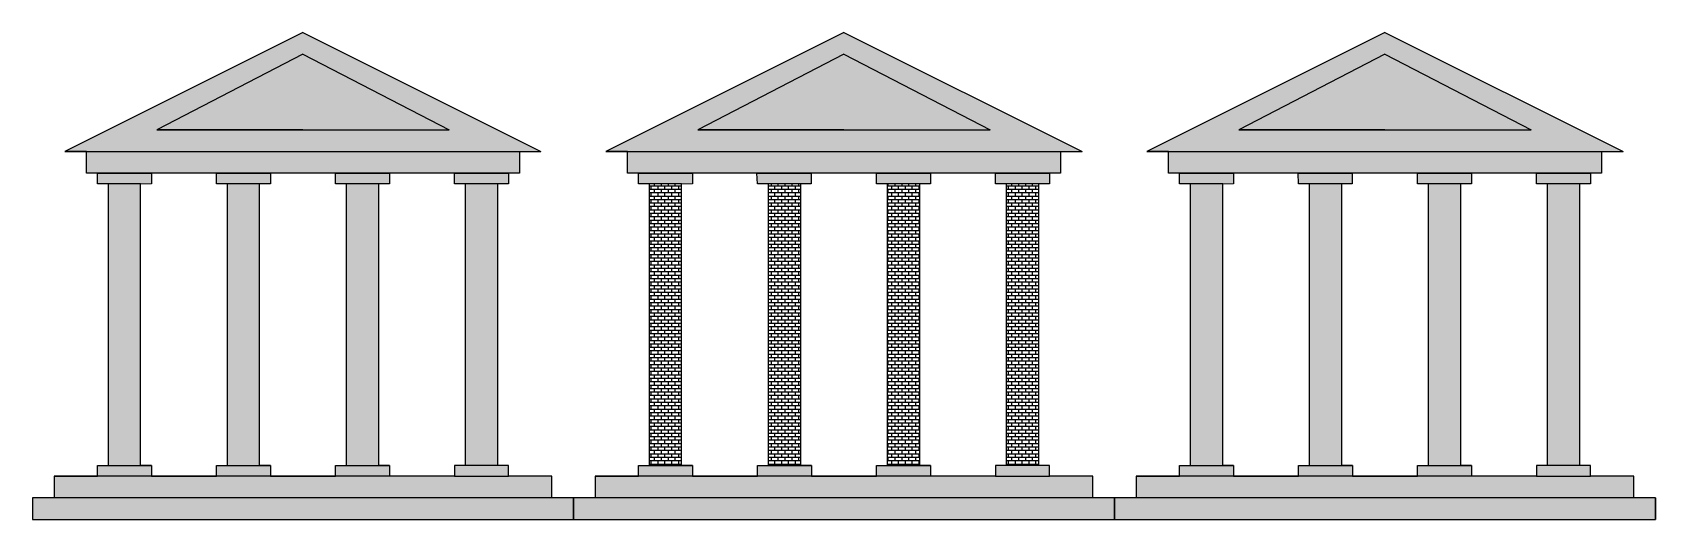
# Model space of a CAD drawing. Header units: millimetres. Extents: x 355 to 3355, y 151 to 1051.
import ezdxf

# ---------------------------------------------------------------- set-up
doc = ezdxf.new("R2010")
doc.units = ezdxf.units.MM

msp = doc.modelspace()

# ---------------------------------------------------------------- hatches: boundary and pattern name
h = msp.add_hatch()
h.set_pattern_fill('GRAVEL', color=251)
h.paths.add_polyline_path([(854.9, 1051.5), (414.9, 831.5), (1254.9, 831.5), (1294.9, 831.5)])
h.paths.add_polyline_path([(584.9, 871.5), (854.9, 1011.5), (1124.9, 871.5)], flags=16)
h.paths.add_polyline_path([(1014.9, 791.5), (914.9, 791.5), (914.9, 771.5), (934.9, 771.5), (994.9, 771.5), (1014.9, 771.5)])
h.paths.add_polyline_path([(794.9, 791.5), (694.9, 791.5), (694.9, 771.5), (714.9, 771.5), (774.9, 771.5), (794.9, 771.5)])
h.paths.add_polyline_path([(574.9, 791.5), (474.9, 791.5), (474.9, 771.5), (494.9, 771.5), (554.9, 771.5), (554.9, 771.4), (574.9, 771.5)])
h.paths.add_polyline_path([(574.9, 251.5), (554.9, 251.5), (474.9, 251.5), (474.9, 231.5), (574.9, 231.5)])
h.paths.add_polyline_path([(794.9, 251.5), (694.9, 251.5), (694.9, 231.5), (794.9, 231.5)])
h.paths.add_polyline_path([(1014.9, 251.5), (994.9, 251.5), (914.9, 251.5), (914.9, 231.5), (1014.9, 231.5)])
h.paths.add_polyline_path([(1234.9, 251.5), (1214.9, 251.5), (1134.9, 251.5), (1134.9, 231.5), (1234.9, 231.5)])
h.paths.add_polyline_path([(1234.9, 791.5), (1134.9, 791.5), (1134.9, 771.5), (1154.9, 771.5), (1214.9, 771.5), (1234.9, 771.5)])
h = msp.add_hatch()
h.set_pattern_fill('BRICK', color=3)
h.paths.add_polyline_path([(1854.9, 1051.5), (1414.9, 831.5), (2254.9, 831.5), (2294.9, 831.5)])
h.paths.add_polyline_path([(1584.9, 871.5), (1854.9, 1011.5), (2124.9, 871.5)], flags=16)
h.paths.add_polyline_path([(2354.9, 191.5), (1354.9, 191.5), (1354.9, 151.5), (2354.9, 151.5)])
h.paths.add_polyline_path([(2314.9, 231.5), (2234.9, 231.5), (2134.9, 231.5), (1394.9, 231.5), (1394.9, 191.5), (2314.9, 191.5)])
h.paths.add_polyline_path([(2254.9, 831.5), (1454.9, 831.5), (1454.9, 791.5), (2254.9, 791.5)])
h = msp.add_hatch()
h.set_pattern_fill('CLAY', color=5)
h.paths.add_polyline_path([(3354.9, 191.5), (3314.9, 191.5), (2354.9, 191.5), (2354.9, 151.5), (3354.9, 151.5)])
h.paths.add_polyline_path([(2854.9, 1051.5), (2414.9, 831.5), (3254.9, 831.5), (3294.9, 831.5)])
h.paths.add_polyline_path([(2584.9, 871.5), (2854.9, 1011.5), (3124.9, 871.5)], flags=16)
h = msp.add_hatch()
h.set_pattern_fill('GRAVEL', color=254)
h.paths.add_polyline_path([(854.9, 1011.5), (584.9, 871.5), (1124.9, 871.5)])
h = msp.add_hatch()
h.set_pattern_fill('BRICK', color=84)
h.paths.add_polyline_path([(1854.9, 1011.5), (1584.9, 871.5), (2124.9, 871.5)])
h.paths.add_polyline_path([(1574.9, 791.5), (1474.9, 791.5), (1474.9, 771.5), (1494.9, 771.5), (1554.9, 771.5), (1554.9, 771.4), (1574.9, 771.5)])
h.paths.add_polyline_path([(1794.1, 791.5), (1694.1, 791.5), (1694.9, 771.5), (1714.9, 771.5), (1774.9, 771.5), (1794.1, 771.5)])
h.paths.add_polyline_path([(2014.9, 791.5), (1914.9, 791.5), (1914.9, 771.5), (1934.9, 771.5), (1994.9, 771.5), (2014.9, 771.5)])
h.paths.add_polyline_path([(2234.9, 791.5), (2134.9, 791.5), (2134.9, 771.5), (2154.9, 771.5), (2214.9, 771.5), (2234.9, 771.5)])
h.paths.add_polyline_path([(1574.9, 251.5), (1474.9, 251.5), (1474.9, 231.5), (1574.9, 231.5)])
h.paths.add_polyline_path([(1794.9, 251.5), (1694.9, 251.5), (1694.9, 231.5), (1794.9, 231.5)])
h.paths.add_polyline_path([(2014.9, 251.5), (1994.9, 251.5), (1914.9, 251.5), (1914.9, 231.5), (2014.9, 231.5)])
h.paths.add_polyline_path([(2234.9, 251.5), (2214.9, 251.5), (2134.9, 251.5), (2134.9, 231.5), (2234.9, 231.5)])
h = msp.add_hatch()
h.set_pattern_fill('CLAY', color=6)
h.paths.add_polyline_path([(2574.9, 251.5), (2554.9, 251.5), (2474.9, 251.5), (2474.9, 231.5), (2574.9, 231.5)])
h.paths.add_polyline_path([(2794.9, 251.5), (2774.9, 251.5), (2694.9, 251.5), (2694.9, 231.5), (2794.9, 231.5)])
h.paths.add_polyline_path([(3014.9, 251.5), (2994.9, 251.5), (2914.9, 251.5), (2914.9, 231.5), (3014.9, 231.5)])
h.paths.add_polyline_path([(3234.9, 251.5), (3134.9, 251.5), (3134.9, 231.5), (3234.9, 231.5)])
h.paths.add_polyline_path([(3234.9, 791.5), (3134.9, 791.5), (3134.9, 771.5), (3154.9, 771.5), (3214.9, 771.5), (3234.9, 771.5)])
h.paths.add_polyline_path([(3014.9, 791.5), (2914.9, 791.5), (2914.9, 771.5), (2934.9, 771.5), (2994.9, 771.5), (3014.9, 771.5)])
h.paths.add_polyline_path([(2794.1, 791.5), (2694.1, 791.5), (2694.9, 771.5), (2714.9, 771.5), (2774.9, 771.5), (2794.1, 771.5)])
h.paths.add_polyline_path([(2574.9, 791.5), (2474.9, 791.5), (2474.9, 771.5), (2494.9, 771.5), (2554.9, 771.5), (2554.9, 771.4), (2574.9, 771.5)])
h.paths.add_polyline_path([(2854.9, 1011.5), (2584.9, 871.5), (3124.9, 871.5)])
h = msp.add_hatch()
h.set_pattern_fill('GRAVEL', color=253)
h.paths.add_polyline_path([(1354.9, 191.5), (354.9, 191.5), (354.9, 151.5), (1354.9, 151.5)])
h.paths.add_polyline_path([(1314.9, 231.5), (1234.9, 231.5), (1134.9, 231.5), (394.9, 231.5), (394.9, 191.5), (1314.9, 191.5)])
h.paths.add_polyline_path([(1254.9, 831.5), (454.9, 831.5), (454.9, 791.5), (1254.9, 791.5)])
h = msp.add_hatch()
h.set_pattern_fill('BRICK', color=102)
h.paths.add_polyline_path([(2254.9, 831.5), (1454.9, 831.5), (1454.9, 791.5), (2254.9, 791.5)])
h.paths.add_polyline_path([(2314.9, 231.5), (2234.9, 231.5), (2134.9, 231.5), (1394.9, 231.5), (1394.9, 191.5), (2314.9, 191.5)])
h = msp.add_hatch()
h.set_pattern_fill('CLAY', color=2)
h.paths.add_polyline_path([(3254.9, 831.5), (2454.9, 831.5), (2454.9, 791.5), (3254.9, 791.5)])
h.paths.add_polyline_path([(3314.9, 231.5), (3234.9, 231.5), (3134.9, 231.5), (2394.9, 231.5), (2394.9, 191.5), (3314.9, 191.5)])
h = msp.add_hatch()
h.set_pattern_fill('GRAVEL', color=252)
h.paths.add_polyline_path([(994.9, 771.5), (934.9, 771.5), (934.9, 251.5), (994.9, 251.5)])
h.paths.add_polyline_path([(774.9, 771.5), (774.1, 771.5), (714.9, 771.5), (714.9, 251.5), (774.9, 251.5)])
h.paths.add_polyline_path([(554.9, 771.5), (494.9, 771.5), (494.9, 251.5), (554.9, 251.5)])
h.paths.add_polyline_path([(1214.9, 771.5), (1154.9, 771.5), (1154.9, 251.5), (1214.9, 251.5)])
h = msp.add_hatch()
h.set_pattern_fill('GRAVEL', color=253)
h.paths.add_polyline_path([(554.9, 771.5), (494.9, 771.5), (494.9, 251.5), (554.9, 251.5)])
h.paths.add_polyline_path([(774.9, 771.5), (714.9, 771.5), (714.9, 251.5), (774.9, 251.5)])
h.paths.add_polyline_path([(994.9, 771.5), (934.9, 771.5), (934.9, 251.5), (994.9, 251.5)])
h.paths.add_polyline_path([(1214.9, 771.5), (1154.9, 771.5), (1154.9, 251.5), (1214.9, 251.5)])
h = msp.add_hatch()
h.set_pattern_fill('BRICK', color=81)
h.paths.add_polyline_path([(1554.9, 771.5), (1494.9, 771.5), (1494.9, 251.5), (1554.9, 251.5)])
h.paths.add_polyline_path([(1774.9, 771.5), (1774.1, 771.5), (1714.9, 771.5), (1714.9, 251.5), (1774.9, 251.5)])
h.paths.add_polyline_path([(1994.9, 771.5), (1934.9, 771.5), (1934.9, 251.5), (1994.9, 251.5)])
h.paths.add_polyline_path([(2214.9, 771.5), (2154.9, 771.5), (2154.9, 251.5), (2214.9, 251.5)])
h = msp.add_hatch()
h.set_pattern_fill('CLAY', color=1)
h.paths.add_polyline_path([(2554.9, 771.5), (2494.9, 771.5), (2494.9, 251.5), (2554.9, 251.5)])
h.paths.add_polyline_path([(2774.9, 771.5), (2774.1, 771.5), (2714.9, 771.5), (2714.9, 251.5), (2774.9, 251.5)])
h.paths.add_polyline_path([(2994.9, 771.5), (2934.9, 771.5), (2934.9, 251.5), (2994.9, 251.5)])
h.paths.add_polyline_path([(3214.9, 771.5), (3154.9, 771.5), (3154.9, 251.5), (3214.9, 251.5)])

# ---------------------------------------------------------------- linework, layer by layer
for p, q in [((854.9, 1051.5), (414.9, 831.5)), ((854.9, 1051.5), (1294.9, 831.5)), ((1854.9, 1051.5), (1414.9, 831.5)), ((1854.9, 1051.5), (2294.9, 831.5)), ((2854.9, 1051.5), (2414.9, 831.5)), ((2854.9, 1051.5), (3294.9, 831.5)), ((854.9, 1011.5), (584.9, 871.5)), ((854.9, 1011.5), (1124.9, 871.5)), ((1854.9, 1011.5), (1584.9, 871.5)), ((1854.9, 1011.5), (2124.9, 871.5)), ((2854.9, 1011.5), (2584.9, 871.5)), ((2854.9, 1011.5), (3124.9, 871.5)), ((854.9, 871.5), (584.9, 871.5)), ((584.9, 871.5), (1124.9, 871.5)), ((1854.9, 871.5), (1584.9, 871.5)), ((1584.9, 871.5), (2124.9, 871.5)), ((2854.9, 871.5), (2584.9, 871.5)), ((2584.9, 871.5), (3124.9, 871.5)), ((454.9, 831.5), (414.9, 831.5)), ((414.9, 831.5), (1254.9, 831.5)), ((454.9, 791.5), (454.9, 831.5)), ((454.9, 831.5), (1254.9, 831.5)), ((1254.9, 831.5), (1254.9, 791.5)), ((1254.9, 831.5), (1294.9, 831.5)), ((1454.9, 831.5), (1414.9, 831.5)), ((1414.9, 831.5), (2254.9, 831.5)), ((1454.9, 791.5), (1454.9, 831.5)), ((1454.9, 831.5), (2254.9, 831.5)), ((2254.9, 831.5), (2254.9, 791.5)), ((2254.9, 831.5), (2294.9, 831.5)), ((2454.9, 831.5), (2414.9, 831.5)), ((2414.9, 831.5), (3254.9, 831.5)), ((2454.9, 791.5), (2454.9, 831.5)), ((2454.9, 831.5), (3254.9, 831.5)), ((3254.9, 831.5), (3254.9, 791.5)), ((3254.9, 831.5), (3294.9, 831.5)), ((474.9, 791.5), (454.9, 791.5)), ((1254.9, 791.5), (454.9, 791.5)), ((474.9, 771.5), (474.9, 791.5)), ((474.9, 791.5), (574.9, 791.5)), ((574.9, 791.5), (574.9, 771.5)), ((694.1, 791.5), (794.1, 791.5)), ((694.9, 771.5), (694.9, 791.5)), ((694.9, 791.5), (794.9, 791.5)), ((794.9, 791.5), (794.9, 771.5)), ((914.9, 771.5), (914.9, 791.5)), ((914.9, 791.5), (1014.9, 791.5)), ((1014.9, 791.5), (1014.9, 771.5)), ((1134.9, 771.5), (1134.9, 791.5)), ((1134.9, 791.5), (1234.9, 791.5)), ((1234.9, 791.5), (1234.9, 771.5)), ((1474.9, 791.5), (1454.9, 791.5)), ((2254.9, 791.5), (1454.9, 791.5)), ((1474.9, 771.5), (1474.9, 791.5)), ((1474.9, 791.5), (1574.9, 791.5)), ((1574.9, 791.5), (1574.9, 771.5)), ((1694.9, 771.5), (1694.1, 791.5)), ((1694.1, 791.5), (1794.1, 791.5)), ((1794.1, 791.5), (1794.1, 771.5)), ((1914.9, 771.5), (1914.9, 791.5)), ((1914.9, 791.5), (2014.9, 791.5)), ((2014.9, 791.5), (2014.9, 771.5)), ((2134.9, 771.5), (2134.9, 791.5)), ((2134.9, 791.5), (2234.9, 791.5)), ((2234.9, 791.5), (2234.9, 771.5)), ((2474.9, 791.5), (2454.9, 791.5)), ((3254.9, 791.5), (2454.9, 791.5)), ((2474.9, 771.5), (2474.9, 791.5)), ((2474.9, 791.5), (2574.9, 791.5)), ((2574.9, 791.5), (2574.9, 771.5)), ((2694.9, 771.5), (2694.1, 791.5)), ((2694.1, 791.5), (2794.1, 791.5)), ((2794.1, 791.5), (2794.1, 771.5)), ((2914.9, 771.5), (2914.9, 791.5)), ((2914.9, 791.5), (3014.9, 791.5)), ((3014.9, 791.5), (3014.9, 771.5)), ((3134.9, 771.5), (3134.9, 791.5)), ((3134.9, 791.5), (3234.9, 791.5)), ((3234.9, 791.5), (3234.9, 771.5)), ((494.9, 771.5), (474.9, 771.5)), ((554.9, 771.5), (494.9, 771.5)), ((494.9, 771.5), (494.9, 251.5)), ((554.9, 251.5), (554.9, 771.5)), ((574.9, 771.5), (554.9, 771.4)), ((714.9, 771.5), (694.9, 771.5)), ((774.9, 771.5), (714.9, 771.5)), ((714.9, 771.5), (714.9, 251.5)), ((774.9, 251.5), (774.9, 771.5)), ((794.9, 771.5), (774.9, 771.5)), ((934.9, 771.5), (914.9, 771.5)), ((994.9, 771.5), (934.9, 771.5)), ((934.9, 771.5), (934.9, 251.5)), ((994.9, 251.5), (994.9, 771.5)), ((1014.9, 771.5), (994.9, 771.5)), ((1154.9, 771.5), (1134.9, 771.5)), ((1214.9, 771.5), (1154.9, 771.5)), ((1154.9, 771.5), (1154.9, 251.5)), ((1214.9, 251.5), (1214.9, 771.5)), ((1234.9, 771.5), (1214.9, 771.5)), ((1494.9, 771.5), (1474.9, 771.5)), ((1554.9, 771.5), (1494.9, 771.5)), ((1494.9, 771.5), (1494.9, 251.5)), ((1554.9, 251.5), (1554.9, 771.5)), ((1574.9, 771.5), (1554.9, 771.4)), ((1714.9, 771.5), (1694.9, 771.5)), ((1774.9, 771.5), (1714.9, 771.5)), ((1714.9, 771.5), (1714.9, 251.5)), ((1794.1, 771.5), (1774.1, 771.5)), ((1774.9, 251.5), (1774.9, 771.5)), ((1934.9, 771.5), (1914.9, 771.5)), ((1994.9, 771.5), (1934.9, 771.5)), ((1934.9, 771.5), (1934.9, 251.5)), ((1994.9, 251.5), (1994.9, 771.5)), ((2014.9, 771.5), (1994.9, 771.5)), ((2154.9, 771.5), (2134.9, 771.5)), ((2214.9, 771.5), (2154.9, 771.5)), ((2154.9, 771.5), (2154.9, 251.5)), ((2214.9, 251.5), (2214.9, 771.5)), ((2234.9, 771.5), (2214.9, 771.5)), ((2494.9, 771.5), (2474.9, 771.5)), ((2554.9, 771.5), (2494.9, 771.5)), ((2494.9, 771.5), (2494.9, 251.5)), ((2554.9, 251.5), (2554.9, 771.5)), ((2574.9, 771.5), (2554.9, 771.4)), ((2714.9, 771.5), (2694.9, 771.5)), ((2774.9, 771.5), (2714.9, 771.5)), ((2714.9, 771.5), (2714.9, 251.5)), ((2794.1, 771.5), (2774.1, 771.5)), ((2774.9, 251.5), (2774.9, 771.5)), ((2934.9, 771.5), (2914.9, 771.5)), ((2994.9, 771.5), (2934.9, 771.5)), ((2934.9, 771.5), (2934.9, 251.5)), ((2994.9, 251.5), (2994.9, 771.5)), ((3014.9, 771.5), (2994.9, 771.5)), ((3154.9, 771.5), (3134.9, 771.5)), ((3214.9, 771.5), (3154.9, 771.5)), ((3154.9, 771.5), (3154.9, 251.5)), ((3214.9, 251.5), (3214.9, 771.5)), ((3234.9, 771.5), (3214.9, 771.5)), ((474.9, 231.5), (474.9, 251.5)), ((474.9, 251.5), (574.9, 251.5)), ((574.9, 251.5), (554.9, 251.5)), ((574.9, 251.5), (574.9, 231.5)), ((694.9, 231.5), (694.9, 251.5)), ((694.9, 251.5), (794.9, 251.5)), ((794.9, 251.5), (774.9, 251.5)), ((794.9, 251.5), (794.9, 231.5)), ((914.9, 231.5), (914.9, 251.5)), ((914.9, 251.5), (1014.9, 251.5)), ((1014.9, 251.5), (994.9, 251.5)), ((1014.9, 251.5), (1014.9, 231.5)), ((1234.9, 251.5), (1134.9, 251.5)), ((1134.9, 251.5), (1134.9, 231.5)), ((1234.9, 251.5), (1214.9, 251.5)), ((1234.9, 231.5), (1234.9, 251.5)), ((1474.9, 231.5), (1474.9, 251.5)), ((1474.9, 251.5), (1574.9, 251.5)), ((1574.9, 251.5), (1554.9, 251.5)), ((1574.9, 251.5), (1574.9, 231.5)), ((1694.9, 231.5), (1694.9, 251.5)), ((1694.9, 251.5), (1794.9, 251.5)), ((1794.9, 251.5), (1774.9, 251.5)), ((1794.9, 251.5), (1794.9, 231.5)), ((1914.9, 231.5), (1914.9, 251.5)), ((1914.9, 251.5), (2014.9, 251.5)), ((2014.9, 251.5), (1994.9, 251.5)), ((2014.9, 251.5), (2014.9, 231.5)), ((2234.9, 251.5), (2134.9, 251.5)), ((2134.9, 251.5), (2134.9, 231.5)), ((2234.9, 251.5), (2214.9, 251.5)), ((2234.9, 231.5), (2234.9, 251.5)), ((2474.9, 231.5), (2474.9, 251.5)), ((2474.9, 251.5), (2574.9, 251.5)), ((2574.9, 251.5), (2554.9, 251.5)), ((2574.9, 251.5), (2574.9, 231.5)), ((2694.9, 231.5), (2694.9, 251.5)), ((2694.9, 251.5), (2794.9, 251.5)), ((2794.9, 251.5), (2774.9, 251.5)), ((2794.9, 251.5), (2794.9, 231.5)), ((2914.9, 231.5), (2914.9, 251.5)), ((2914.9, 251.5), (3014.9, 251.5)), ((3014.9, 251.5), (2994.9, 251.5)), ((3014.9, 251.5), (3014.9, 231.5)), ((3234.9, 251.5), (3134.9, 251.5)), ((3134.9, 251.5), (3134.9, 231.5)), ((3234.9, 251.5), (3214.9, 251.5)), ((3234.9, 231.5), (3234.9, 251.5)), ((394.9, 231.5), (394.9, 191.5)), ((1134.9, 231.5), (394.9, 231.5)), ((394.9, 231.5), (474.9, 231.5)), ((574.9, 231.5), (574.9, 231.5)), ((574.9, 231.5), (694.9, 231.5)), ((794.9, 231.5), (794.9, 231.5)), ((794.9, 231.5), (914.9, 231.5)), ((1134.9, 231.5), (1234.9, 231.5)), ((1314.9, 231.5), (1234.9, 231.5)), ((1314.9, 231.5), (1234.9, 231.5)), ((1314.9, 191.5), (1314.9, 231.5)), ((2134.9, 231.5), (1394.9, 231.5)), ((1394.9, 231.5), (1394.9, 191.5)), ((1394.9, 231.5), (1474.9, 231.5)), ((1574.9, 231.5), (1574.9, 231.5)), ((1574.9, 231.5), (1694.9, 231.5)), ((1794.9, 231.5), (1794.9, 231.5)), ((1794.9, 231.5), (1914.9, 231.5)), ((2134.9, 231.5), (2234.9, 231.5)), ((2314.9, 231.5), (2234.9, 231.5)), ((2314.9, 231.5), (2234.9, 231.5)), ((2314.9, 191.5), (2314.9, 231.5)), ((3134.9, 231.5), (2394.9, 231.5)), ((2394.9, 231.5), (2394.9, 191.5)), ((2394.9, 231.5), (2474.9, 231.5)), ((2574.9, 231.5), (2574.9, 231.5)), ((2574.9, 231.5), (2694.9, 231.5)), ((2794.9, 231.5), (2794.9, 231.5)), ((2794.9, 231.5), (2914.9, 231.5)), ((3134.9, 231.5), (3234.9, 231.5)), ((3314.9, 231.5), (3234.9, 231.5)), ((3314.9, 231.5), (3234.9, 231.5)), ((3314.9, 191.5), (3314.9, 231.5)), ((1354.9, 191.5), (354.9, 191.5)), ((354.9, 191.5), (354.9, 151.5)), ((1354.9, 191.5), (1314.9, 191.5)), ((1354.9, 151.5), (1354.9, 191.5)), ((2354.9, 191.5), (1354.9, 191.5)), ((1354.9, 191.5), (1354.9, 151.5)), ((2354.9, 191.5), (2314.9, 191.5)), ((2354.9, 151.5), (2354.9, 191.5)), ((3354.9, 191.5), (2354.9, 191.5)), ((2354.9, 191.5), (2354.9, 151.5)), ((3354.9, 191.5), (3314.9, 191.5)), ((3354.9, 151.5), (3354.9, 191.5)), ((3354.9, 191.5), (3354.9, 151.5)), ((354.9, 151.5), (1354.9, 151.5)), ((1354.9, 151.5), (2354.9, 151.5)), ((2354.9, 151.5), (3354.9, 151.5))]:
    msp.add_line(p, q)

doc.saveas('drawing.dxf')
